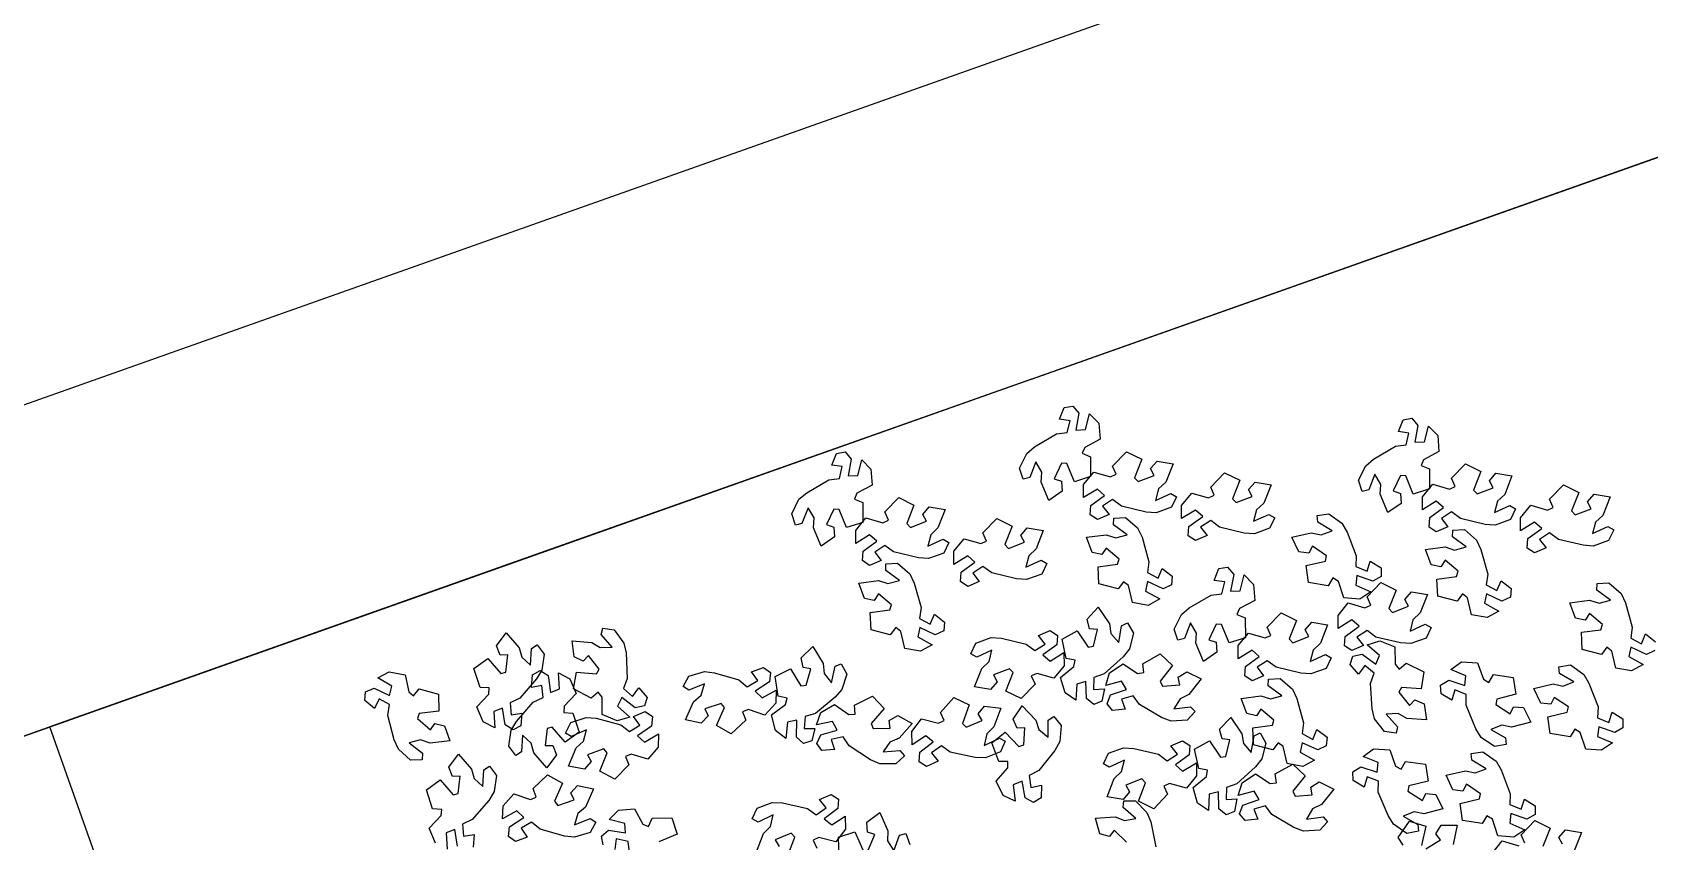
# Model space of a CAD drawing. Header units: centimetres. Extents: x 2004 to 13885, y -3131 to 5891.
# Drawn here: x 9801.2 to 10111.8, y 5309.9 to 5465.3 of the extents above; entities that cross this region are included whole.
import ezdxf

# ---------------------------------------------------------------- set-up
doc = ezdxf.new("R2010")
doc.units = ezdxf.units.CM
doc.layers.add('alberi', color=74, linetype='Continuous')

msp = doc.modelspace()

# ---------------------------------------------------------------- linework, layer by layer
for p, q in [((9115.07, 5151.32), (11115.07, 5859.94)), ((9115.07, 5087.67), (11115.07, 5796.29)), ((9993.03, 5398.74), (10134.42, 5448.83)), ((9993.03, 5398.74), (9521.74, 5231.75)), ((9993.03, 5398.74), (9898.77, 5365.34)), ((9898.77, 5365.34), (9804.52, 5331.94)), ((9851.64, 5348.64), (9380.35, 5181.66))]:
    msp.add_line(p, q)
msp.add_lwpolyline([(10259.66, 5095.36), (10259.66, 5095.36), (9929.75, 4978.47), (9804.52, 5331.94)])
at = {"layer": 'alberi'}
for points in [[(9990.76, 5381.66), (9992.14, 5384.46), (9993.64, 5385.73), (9997.85, 5388.2), (9999.93, 5388.46), (10000.46, 5390.73), (9998.42, 5391.02), (9999.36, 5393.27), (10001.01, 5393.57), (10002.17, 5392.17), (10002.17, 5392.17), (10001.59, 5388.95), (10003.44, 5389.04), (10004.22, 5392.06), (10005.97, 5390.25), (10006.22, 5387.18), (10003.27, 5385.61), (10002.8, 5384.49), (10004.41, 5383.83), (10004.41, 5383.83), (10004.41, 5380), (10001.29, 5379.01), (9999.83, 5382.53), (9998.8, 5382.59), (9997.42, 5379.6), (9998.83, 5379.14), (9998.94, 5377.22), (9996.38, 5375.44), (9994.93, 5378.96), (9995.03, 5380.87), (9993.9, 5382.84), (9992.72, 5379.84), (9991.47, 5379.52)], [(10055.86, 5379.31), (10057.23, 5382.11), (10058.73, 5383.37), (10062.95, 5385.85), (10065.02, 5386.11), (10065.55, 5388.38), (10063.52, 5388.67), (10064.45, 5390.92), (10066.11, 5391.22), (10067.27, 5389.82), (10067.27, 5389.82), (10066.69, 5386.6), (10068.54, 5386.69), (10069.31, 5389.71), (10071.06, 5387.9), (10071.31, 5384.83), (10068.36, 5383.26), (10067.89, 5382.13), (10069.5, 5381.48), (10069.5, 5381.48), (10069.5, 5377.65), (10066.38, 5376.66), (10064.92, 5380.18), (10063.9, 5380.23), (10062.52, 5377.25), (10063.93, 5376.79), (10064.03, 5374.87), (10061.48, 5373.09), (10060.02, 5376.61), (10060.12, 5378.52), (10058.99, 5380.49), (10057.81, 5377.49), (10056.57, 5377.17)], [(9947.03, 5372.85), (9948.4, 5375.66), (9949.9, 5376.92), (9954.12, 5379.39), (9956.19, 5379.65), (9956.72, 5381.92), (9954.69, 5382.22), (9955.62, 5384.46), (9957.28, 5384.76), (9958.43, 5383.36), (9958.43, 5383.36), (9957.86, 5380.14), (9959.71, 5380.23), (9960.48, 5383.25), (9962.23, 5381.44), (9962.48, 5378.37), (9959.53, 5376.8), (9959.06, 5375.68), (9960.67, 5375.02), (9960.67, 5375.02), (9960.67, 5371.19), (9957.55, 5370.21), (9956.09, 5373.72), (9955.07, 5373.78), (9953.68, 5370.79), (9955.1, 5370.33), (9955.2, 5368.41), (9952.65, 5366.64), (9951.19, 5370.15), (9951.29, 5372.06), (9950.16, 5374.03), (9948.98, 5371.03), (9947.73, 5370.71)], [(10019.95, 5374.12), (10017.02, 5373.06), (10015.06, 5373.19), (10010.31, 5374.34), (10008.64, 5375.59), (10006.68, 5374.33), (10007.94, 5372.7), (10005.7, 5371.74), (10004.31, 5372.67), (10004.45, 5374.48), (10004.45, 5374.48), (10007.1, 5376.4), (10005.7, 5377.62), (10003.05, 5375.98), (10003.05, 5378.5), (10005, 5380.89), (10008.22, 5379.96), (10009.33, 5380.45), (10008.63, 5382.04), (10008.63, 5382.04), (10011.29, 5384.79), (10014.22, 5383.33), (10012.83, 5379.79), (10013.53, 5379.04), (10016.6, 5380.23), (10015.9, 5381.54), (10017.16, 5382.99), (10020.23, 5382.49), (10018.83, 5378.95), (10017.43, 5377.65), (10016.88, 5375.45), (10019.81, 5376.79), (10020.93, 5376.15)], [(10038.78, 5370.09), (10035.85, 5369.03), (10033.89, 5369.16), (10029.14, 5370.31), (10027.47, 5371.56), (10025.51, 5370.3), (10026.77, 5368.67), (10024.54, 5367.71), (10023.14, 5368.65), (10023.28, 5370.45), (10023.28, 5370.45), (10025.93, 5372.37), (10024.54, 5373.59), (10021.88, 5371.95), (10021.88, 5374.47), (10023.84, 5376.86), (10027.05, 5375.93), (10028.16, 5376.42), (10027.47, 5378.01), (10027.47, 5378.01), (10030.12, 5380.76), (10033.05, 5379.3), (10031.66, 5375.76), (10032.36, 5375.01), (10035.43, 5376.2), (10034.73, 5377.51), (10035.99, 5378.96), (10039.06, 5378.46), (10037.66, 5374.92), (10036.27, 5373.62), (10035.71, 5371.42), (10038.64, 5372.76), (10039.76, 5372.12)], [(10085.05, 5371.76), (10082.11, 5370.7), (10080.16, 5370.84), (10075.41, 5371.99), (10073.73, 5373.24), (10071.77, 5371.98), (10073.03, 5370.35), (10070.8, 5369.38), (10069.4, 5370.32), (10069.54, 5372.13), (10069.54, 5372.13), (10072.19, 5374.05), (10070.8, 5375.27), (10068.14, 5373.63), (10068.14, 5376.15), (10070.1, 5378.53), (10073.31, 5377.61), (10074.43, 5378.09), (10073.73, 5379.68), (10073.73, 5379.68), (10076.39, 5382.44), (10079.32, 5380.98), (10077.92, 5377.43), (10078.62, 5376.69), (10081.69, 5377.88), (10080.99, 5379.18), (10082.25, 5380.64), (10085.32, 5380.14), (10083.93, 5376.6), (10082.53, 5375.3), (10081.97, 5373.09), (10084.9, 5374.43), (10086.02, 5373.79)], [(10103.88, 5367.73), (10100.94, 5366.67), (10098.99, 5366.81), (10094.24, 5367.96), (10092.56, 5369.21), (10090.61, 5367.95), (10091.87, 5366.32), (10089.63, 5365.36), (10088.23, 5366.29), (10088.37, 5368.1), (10088.37, 5368.1), (10091.03, 5370.02), (10089.63, 5371.24), (10086.98, 5369.6), (10086.98, 5372.12), (10088.93, 5374.5), (10092.14, 5373.58), (10093.26, 5374.06), (10092.56, 5375.66), (10092.56, 5375.66), (10095.22, 5378.41), (10098.15, 5376.95), (10096.75, 5373.41), (10097.45, 5372.66), (10100.52, 5373.85), (10099.82, 5375.15), (10101.08, 5376.61), (10104.16, 5376.11), (10102.76, 5372.57), (10101.36, 5371.27), (10100.81, 5369.06), (10103.74, 5370.41), (10104.86, 5369.77)], [(9976.21, 5365.31), (9973.28, 5364.25), (9971.33, 5364.38), (9966.57, 5365.53), (9964.9, 5366.78), (9962.94, 5365.52), (9964.2, 5363.9), (9961.97, 5362.93), (9960.57, 5363.87), (9960.71, 5365.68), (9960.71, 5365.68), (9963.36, 5367.59), (9961.97, 5368.81), (9959.31, 5367.17), (9959.31, 5369.69), (9961.27, 5372.08), (9964.48, 5371.16), (9965.6, 5371.64), (9964.9, 5373.23), (9964.9, 5373.23), (9967.55, 5375.99), (9970.48, 5374.52), (9969.09, 5370.98), (9969.79, 5370.23), (9972.86, 5371.42), (9972.16, 5372.73), (9973.42, 5374.18), (9976.49, 5373.69), (9975.09, 5370.14), (9973.7, 5368.84), (9973.14, 5366.64), (9976.07, 5367.98), (9977.19, 5367.34)], [(9995.05, 5361.28), (9992.11, 5360.22), (9990.16, 5360.35), (9985.41, 5361.5), (9983.73, 5362.76), (9981.77, 5361.49), (9983.03, 5359.87), (9980.8, 5358.9), (9979.4, 5359.84), (9979.54, 5361.65), (9979.54, 5361.65), (9982.19, 5363.56), (9980.8, 5364.78), (9978.14, 5363.14), (9978.14, 5365.66), (9980.1, 5368.05), (9983.31, 5367.13), (9984.43, 5367.61), (9983.73, 5369.2), (9983.73, 5369.2), (9986.39, 5371.96), (9989.32, 5370.49), (9987.92, 5366.95), (9988.62, 5366.2), (9991.69, 5367.39), (9990.99, 5368.7), (9992.25, 5370.15), (9995.32, 5369.66), (9993.93, 5366.11), (9992.53, 5364.81), (9991.97, 5362.61), (9994.9, 5363.95), (9996.02, 5363.31)], [(10011.09, 5372.18), (10013.44, 5370.14), (10014.28, 5368.36), (10015.58, 5363.65), (10015.3, 5361.58), (10017.36, 5360.48), (10018.17, 5362.37), (10020.1, 5360.89), (10019.96, 5359.22), (10018.31, 5358.46), (10018.31, 5358.46), (10015.35, 5359.84), (10014.96, 5358.03), (10017.68, 5356.51), (10015.48, 5355.28), (10012.45, 5355.83), (10011.69, 5359.09), (10010.73, 5359.83), (10009.68, 5358.44), (10009.68, 5358.44), (10005.97, 5359.42), (10005.83, 5362.69), (10009.6, 5363.2), (10009.92, 5364.18), (10007.38, 5366.28), (10006.58, 5365.03), (10004.7, 5365.43), (10003.64, 5368.35), (10007.41, 5368.85), (10009.23, 5368.27), (10011.42, 5368.85), (10008.83, 5370.76), (10008.84, 5372.05)], [(10050.14, 5372.87), (10052.68, 5371.06), (10053.68, 5369.37), (10055.42, 5364.81), (10055.34, 5362.72), (10057.49, 5361.82), (10058.12, 5363.78), (10060.18, 5362.49), (10060.2, 5360.81), (10058.63, 5359.9), (10058.63, 5359.9), (10055.55, 5360.99), (10055.34, 5359.15), (10058.19, 5357.9), (10056.12, 5356.47), (10053.05, 5356.72), (10051.98, 5359.89), (10050.95, 5360.54), (10050.04, 5359.06), (10050.04, 5359.06), (10046.26, 5359.68), (10045.8, 5362.92), (10049.51, 5363.79), (10049.73, 5364.79), (10047.01, 5366.64), (10046.33, 5365.32), (10044.42, 5365.54), (10043.08, 5368.35), (10046.79, 5369.21), (10048.66, 5368.8), (10050.79, 5369.59), (10048.02, 5371.24), (10047.91, 5372.52)], [(10076.19, 5369.83), (10078.54, 5367.78), (10079.37, 5366.01), (10080.68, 5361.3), (10080.4, 5359.23), (10082.45, 5358.13), (10083.26, 5360.02), (10085.19, 5358.54), (10085.05, 5356.86), (10083.41, 5356.11), (10083.41, 5356.11), (10080.44, 5357.49), (10080.06, 5355.68), (10082.78, 5354.16), (10080.58, 5352.93), (10077.54, 5353.48), (10076.78, 5356.73), (10075.82, 5357.47), (10074.77, 5356.09), (10074.77, 5356.09), (10071.07, 5357.07), (10070.92, 5360.34), (10074.7, 5360.85), (10075.01, 5361.82), (10072.48, 5363.93), (10071.67, 5362.68), (10069.79, 5363.08), (10068.73, 5366), (10072.51, 5366.5), (10074.32, 5365.91), (10076.52, 5366.5), (10073.92, 5368.41), (10073.94, 5369.7)], [(9967.35, 5363.38), (9969.71, 5361.33), (9970.54, 5359.55), (9971.85, 5354.84), (9971.57, 5352.77), (9973.62, 5351.67), (9974.43, 5353.57), (9976.36, 5352.08), (9976.22, 5350.41), (9974.57, 5349.65), (9974.57, 5349.65), (9971.61, 5351.03), (9971.22, 5349.22), (9973.95, 5347.7), (9971.74, 5346.47), (9968.71, 5347.02), (9967.95, 5350.28), (9966.99, 5351.02), (9965.94, 5349.63), (9965.94, 5349.63), (9962.24, 5350.61), (9962.09, 5353.89), (9965.86, 5354.39), (9966.18, 5355.37), (9963.65, 5357.47), (9962.84, 5356.23), (9960.96, 5356.62), (9959.9, 5359.54), (9963.67, 5360.04), (9965.49, 5359.46), (9967.69, 5360.04), (9965.09, 5361.95), (9965.1, 5363.24)], [(10020.47, 5350.72), (10021.84, 5353.52), (10023.34, 5354.78), (10027.56, 5357.25), (10029.63, 5357.52), (10030.16, 5359.79), (10028.13, 5360.08), (10029.06, 5362.33), (10030.72, 5362.62), (10031.88, 5361.23), (10031.88, 5361.23), (10031.3, 5358.01), (10033.15, 5358.1), (10033.92, 5361.12), (10035.67, 5359.31), (10035.92, 5356.23), (10032.97, 5354.67), (10032.5, 5353.54), (10034.11, 5352.89), (10034.11, 5352.89), (10034.12, 5349.06), (10030.99, 5348.07), (10029.53, 5351.59), (10028.51, 5351.64), (10027.13, 5348.65), (10028.54, 5348.2), (10028.64, 5346.28), (10026.09, 5344.5), (10024.63, 5348.02), (10024.73, 5349.93), (10023.6, 5351.9), (10022.43, 5348.9), (10021.18, 5348.58)], [(10068.83, 5349), (10065.9, 5347.93), (10063.94, 5348.06), (10059.19, 5349.2), (10057.51, 5350.45), (10055.56, 5349.19), (10056.82, 5347.56), (10054.59, 5346.59), (10053.19, 5347.52), (10053.32, 5349.33), (10053.32, 5349.33), (10055.97, 5351.26), (10054.57, 5352.47), (10051.92, 5350.83), (10051.92, 5353.35), (10053.87, 5355.74), (10057.08, 5354.82), (10058.2, 5355.31), (10057.49, 5356.9), (10057.49, 5356.9), (10060.14, 5359.66), (10063.08, 5358.2), (10061.69, 5354.66), (10062.39, 5353.91), (10065.46, 5355.1), (10064.76, 5356.41), (10066.02, 5357.87), (10069.09, 5357.38), (10067.7, 5353.83), (10066.3, 5352.53), (10065.75, 5350.32), (10068.68, 5351.67), (10069.8, 5351.03)], [(10012.64, 5349.97), (10011.87, 5346.94), (10010.65, 5345.4), (10007.03, 5342.12), (10005.05, 5341.44), (10004.99, 5339.11), (10007.05, 5339.24), (10006.59, 5336.85), (10005.03, 5336.22), (10003.61, 5337.36), (10003.61, 5337.36), (10003.52, 5340.63), (10001.73, 5340.16), (10001.59, 5337.04), (9999.5, 5338.46), (9998.63, 5341.42), (10001.2, 5343.56), (10001.43, 5344.75), (9999.72, 5345.07), (9999.72, 5345.07), (9998.94, 5348.81), (10001.8, 5350.41), (10003.94, 5347.27), (10004.95, 5347.42), (10005.7, 5350.63), (10004.22, 5350.79), (10003.73, 5352.65), (10005.87, 5354.91), (10008.01, 5351.76), (10008.3, 5349.87), (10009.81, 5348.17), (10010.35, 5351.35), (10011.51, 5351.92)], [(10049.66, 5343.17), (10046.72, 5342.11), (10044.77, 5342.25), (10040.02, 5343.4), (10038.34, 5344.65), (10036.38, 5343.39), (10037.64, 5341.76), (10035.41, 5340.79), (10034.01, 5341.73), (10034.15, 5343.54), (10034.15, 5343.54), (10036.8, 5345.46), (10035.41, 5346.67), (10032.76, 5345.04), (10032.76, 5347.56), (10034.71, 5349.94), (10037.92, 5349.02), (10039.04, 5349.5), (10038.34, 5351.09), (10038.34, 5351.09), (10041, 5353.85), (10043.93, 5352.39), (10042.53, 5348.84), (10043.23, 5348.1), (10046.3, 5349.28), (10045.6, 5350.59), (10046.86, 5352.04), (10049.93, 5351.55), (10048.54, 5348.01), (10047.14, 5346.7), (10046.59, 5344.5), (10049.52, 5345.84), (10050.63, 5345.2)], [(9899.45, 5345.9), (9899.04, 5342.81), (9898.02, 5341.14), (9894.8, 5337.46), (9892.92, 5336.55), (9893.13, 5334.23), (9895.16, 5334.6), (9894.98, 5332.17), (9893.5, 5331.36), (9891.96, 5332.32), (9891.96, 5332.32), (9891.49, 5335.56), (9889.77, 5334.88), (9889.99, 5331.78), (9887.76, 5332.94), (9886.54, 5335.77), (9888.85, 5338.2), (9888.93, 5339.41), (9887.2, 5339.52), (9887.2, 5339.52), (9885.98, 5343.16), (9888.63, 5345.08), (9891.13, 5342.2), (9892.12, 5342.48), (9892.48, 5345.75), (9891, 5345.74), (9890.29, 5347.52), (9892.15, 5350.02), (9894.65, 5347.14), (9895.16, 5345.3), (9896.85, 5343.79), (9897.02, 5347.01), (9898.1, 5347.71)], [(9912.94, 5350.56), (9914.78, 5348.04), (9915.2, 5346.13), (9915.42, 5341.25), (9914.69, 5339.29), (9916.45, 5337.76), (9917.66, 5339.43), (9919.22, 5337.56), (9918.71, 5335.95), (9916.93, 5335.58), (9916.93, 5335.58), (9914.35, 5337.59), (9913.57, 5335.91), (9915.89, 5333.82), (9913.47, 5333.11), (9910.63, 5334.32), (9910.61, 5337.66), (9909.84, 5338.59), (9908.51, 5337.48), (9908.51, 5337.48), (9905.12, 5339.25), (9905.7, 5342.48), (9909.49, 5342.13), (9910.01, 5343.01), (9908.01, 5345.63), (9906.95, 5344.59), (9905.2, 5345.39), (9904.82, 5348.48), (9908.61, 5348.13), (9910.25, 5347.16), (9912.52, 5347.24), (9910.41, 5349.68), (9910.71, 5350.93)], [(9982.38, 5348.02), (9985.31, 5349.09), (9987.27, 5348.96), (9992.02, 5347.82), (9993.7, 5346.58), (9995.66, 5347.85), (9994.39, 5349.47), (9996.62, 5350.44), (9998.02, 5349.51), (9997.89, 5347.7), (9997.89, 5347.7), (9995.24, 5345.78), (9996.64, 5344.56), (9999.29, 5346.21), (9999.3, 5343.69), (9997.35, 5341.3), (9994.14, 5342.21), (9993.02, 5341.72), (9993.73, 5340.13), (9993.73, 5340.13), (9991.08, 5337.37), (9988.15, 5338.82), (9989.53, 5342.37), (9988.83, 5343.12), (9985.76, 5341.92), (9986.46, 5340.61), (9985.21, 5339.15), (9982.14, 5339.64), (9983.52, 5343.18), (9984.91, 5344.49), (9985.46, 5346.7), (9982.54, 5345.35), (9981.41, 5345.98)], [(10060.83, 5331.02), (10058.94, 5333.5), (10058.48, 5335.41), (10058.15, 5340.29), (10058.84, 5342.26), (10057.05, 5343.75), (10055.88, 5342.06), (10054.28, 5343.9), (10054.76, 5345.51), (10056.53, 5345.92), (10056.53, 5345.92), (10059.15, 5343.97), (10059.89, 5345.67), (10057.54, 5347.71), (10059.94, 5348.46), (10062.8, 5347.31), (10062.89, 5343.97), (10063.68, 5343.05), (10064.99, 5344.2), (10064.99, 5344.2), (10068.42, 5342.49), (10067.9, 5339.26), (10064.1, 5339.52), (10063.6, 5338.63), (10065.66, 5336.06), (10066.69, 5337.12), (10068.46, 5336.35), (10068.91, 5333.28), (10065.11, 5333.54), (10063.45, 5334.49), (10061.18, 5334.35), (10063.34, 5331.96), (10063.06, 5330.7)], [(9957.56, 5342.08), (9956.64, 5339.1), (9955.35, 5337.62), (9951.56, 5334.53), (9949.56, 5333.95), (9949.38, 5331.63), (9951.44, 5331.65), (9950.86, 5329.28), (9949.27, 5328.74), (9947.91, 5329.94), (9947.91, 5329.94), (9947.98, 5333.21), (9946.17, 5332.83), (9945.87, 5329.73), (9943.86, 5331.25), (9943.14, 5334.25), (9945.82, 5336.25), (9946.11, 5337.43), (9944.42, 5337.84), (9944.42, 5337.84), (9943.82, 5341.62), (9946.76, 5343.07), (9948.74, 5339.82), (9949.76, 5339.93), (9950.66, 5343.09), (9949.2, 5343.33), (9948.8, 5345.21), (9951.05, 5347.36), (9953.03, 5344.11), (9953.23, 5342.2), (9954.65, 5340.43), (9955.35, 5343.58), (9956.53, 5344.08)], [(10022.96, 5333.22), (10019.85, 5333.05), (10018.02, 5333.75), (10013.8, 5336.23), (10012.57, 5337.92), (10010.32, 5337.28), (10011.06, 5335.36), (10008.64, 5335.08), (10007.57, 5336.38), (10008.23, 5338.07), (10008.23, 5338.07), (10011.33, 5339.14), (10010.35, 5340.71), (10007.33, 5339.91), (10008.06, 5342.32), (10010.63, 5344.04), (10013.43, 5342.22), (10014.64, 5342.36), (10014.43, 5344.08), (10014.43, 5344.08), (10017.78, 5345.95), (10020.16, 5343.7), (10017.79, 5340.71), (10018.24, 5339.79), (10021.53, 5340.04), (10021.24, 5341.49), (10022.87, 5342.52), (10025.66, 5341.15), (10023.3, 5338.17), (10021.58, 5337.33), (10020.41, 5335.38), (10023.6, 5335.81), (10024.49, 5334.88)], [(9873.8, 5325.54), (9871.49, 5327.63), (9870.69, 5329.42), (9869.47, 5334.15), (9869.79, 5336.22), (9867.75, 5337.35), (9866.91, 5335.48), (9865.01, 5336.99), (9865.18, 5338.67), (9866.84, 5339.39), (9866.84, 5339.39), (9869.78, 5337.95), (9870.2, 5339.76), (9867.5, 5341.33), (9869.73, 5342.52), (9872.75, 5341.91), (9873.45, 5338.64), (9874.4, 5337.89), (9875.47, 5339.25), (9875.47, 5339.25), (9879.16, 5338.2), (9879.24, 5334.93), (9875.46, 5334.49), (9875.13, 5333.52), (9877.62, 5331.37), (9878.45, 5332.6), (9880.32, 5332.17), (9881.33, 5329.23), (9877.55, 5328.8), (9875.74, 5329.42), (9873.53, 5328.87), (9876.09, 5326.92), (9876.06, 5325.63)], [(9892.68, 5328.23), (9893.1, 5331.32), (9894.13, 5332.99), (9897.36, 5336.66), (9899.25, 5337.56), (9899.04, 5339.88), (9897.02, 5339.52), (9897.2, 5341.95), (9898.68, 5342.75), (9900.22, 5341.79), (9900.22, 5341.79), (9900.68, 5338.55), (9902.41, 5339.22), (9902.19, 5342.33), (9904.42, 5341.16), (9905.62, 5338.32), (9903.31, 5335.9), (9903.22, 5334.69), (9904.95, 5334.57), (9904.95, 5334.57), (9906.16, 5330.93), (9903.5, 5329.02), (9901.01, 5331.9), (9900.03, 5331.63), (9899.65, 5328.36), (9901.13, 5328.37), (9901.83, 5326.58), (9899.97, 5324.09), (9897.48, 5326.97), (9896.98, 5328.82), (9895.29, 5330.33), (9895.11, 5327.12), (9894.02, 5326.42)], [(9927.25, 5341.65), (9930.23, 5342.57), (9932.17, 5342.35), (9936.87, 5340.98), (9938.48, 5339.65), (9940.49, 5340.82), (9939.31, 5342.5), (9941.59, 5343.36), (9942.94, 5342.36), (9942.72, 5340.56), (9942.72, 5340.56), (9939.98, 5338.77), (9941.32, 5337.49), (9944.04, 5339), (9943.93, 5336.48), (9941.86, 5334.19), (9938.69, 5335.26), (9937.56, 5334.83), (9938.18, 5333.21), (9938.18, 5333.21), (9935.4, 5330.58), (9932.54, 5332.18), (9934.1, 5335.65), (9933.44, 5336.44), (9930.31, 5335.39), (9930.95, 5334.05), (9929.62, 5332.66), (9926.58, 5333.3), (9928.14, 5336.77), (9929.6, 5338.01), (9930.25, 5340.18), (9927.26, 5338.98), (9926.18, 5339.67)], [(10081.99, 5328.16), (10079.41, 5329.91), (10078.37, 5331.58), (10076.51, 5336.1), (10076.54, 5338.19), (10074.37, 5339.03), (10073.79, 5337.05), (10071.7, 5338.29), (10071.63, 5339.98), (10073.18, 5340.93), (10073.18, 5340.93), (10076.29, 5339.91), (10076.45, 5341.75), (10073.57, 5342.94), (10075.61, 5344.42), (10078.69, 5344.24), (10079.83, 5341.1), (10080.87, 5340.48), (10081.75, 5341.98), (10081.75, 5341.98), (10085.54, 5341.45), (10086.08, 5338.22), (10082.4, 5337.26), (10082.2, 5336.26), (10084.97, 5334.47), (10085.61, 5335.8), (10087.53, 5335.64), (10088.93, 5332.86), (10085.25, 5331.91), (10083.37, 5332.28), (10081.26, 5331.43), (10084.07, 5329.85), (10084.21, 5328.57)], [(10096.57, 5343.84), (10099.11, 5342.03), (10100.11, 5340.34), (10101.86, 5335.78), (10101.78, 5333.69), (10103.93, 5332.79), (10104.55, 5334.75), (10106.62, 5333.46), (10106.64, 5331.78), (10105.07, 5330.87), (10105.07, 5330.87), (10101.98, 5331.96), (10101.77, 5330.12), (10104.63, 5328.87), (10102.55, 5327.44), (10099.48, 5327.69), (10098.42, 5330.86), (10097.39, 5331.51), (10096.47, 5330.03), (10096.47, 5330.03), (10092.69, 5330.65), (10092.24, 5333.9), (10095.95, 5334.76), (10096.16, 5335.76), (10093.44, 5337.61), (10092.76, 5336.29), (10090.85, 5336.51), (10089.52, 5339.32), (10093.23, 5340.18), (10095.09, 5339.77), (10097.22, 5340.56), (10094.45, 5342.21), (10094.35, 5343.49)], [(10040.8, 5341.24), (10043.15, 5339.19), (10043.98, 5337.42), (10045.29, 5332.71), (10045.01, 5330.64), (10047.07, 5329.54), (10047.87, 5331.43), (10049.81, 5329.95), (10049.67, 5328.27), (10048.02, 5327.52), (10048.02, 5327.52), (10045.05, 5328.9), (10044.67, 5327.09), (10047.39, 5325.57), (10045.19, 5324.34), (10042.15, 5324.89), (10041.4, 5328.14), (10040.43, 5328.88), (10039.38, 5327.5), (10039.38, 5327.5), (10035.68, 5328.48), (10035.53, 5331.75), (10039.31, 5332.26), (10039.62, 5333.23), (10037.09, 5335.34), (10036.29, 5334.09), (10034.4, 5334.48), (10033.34, 5337.41), (10037.12, 5337.91), (10038.94, 5337.32), (10041.13, 5337.91), (10038.53, 5339.82), (10038.55, 5341.11)], [(9967.03, 5324.83), (9963.91, 5324.83), (9962.12, 5325.62), (9958.04, 5328.31), (9956.88, 5330.05), (9954.61, 5329.52), (9955.25, 5327.57), (9952.82, 5327.41), (9951.82, 5328.77), (9952.57, 5330.42), (9952.57, 5330.42), (9955.71, 5331.33), (9954.81, 5332.95), (9951.76, 5332.31), (9952.61, 5334.68), (9955.25, 5336.26), (9957.97, 5334.31), (9959.18, 5334.38), (9959.06, 5336.12), (9959.06, 5336.12), (9962.49, 5337.81), (9964.76, 5335.44), (9962.24, 5332.58), (9962.65, 5331.64), (9965.94, 5331.72), (9965.73, 5333.19), (9967.4, 5334.13), (9970.13, 5332.62), (9967.61, 5329.76), (9965.86, 5329.01), (9964.59, 5327.12), (9967.8, 5327.39), (9968.64, 5326.41)], [(9987.09, 5327.13), (9984.19, 5325.99), (9982.23, 5326.07), (9977.45, 5327.09), (9975.74, 5328.29), (9973.82, 5326.97), (9975.13, 5325.38), (9972.92, 5324.35), (9971.5, 5325.25), (9971.59, 5327.06), (9971.59, 5327.06), (9974.18, 5329.05), (9972.75, 5330.23), (9970.15, 5328.52), (9970.07, 5331.04), (9971.96, 5333.48), (9975.2, 5332.65), (9976.3, 5333.16), (9975.56, 5334.73), (9975.56, 5334.73), (9978.14, 5337.56), (9981.11, 5336.18), (9979.81, 5332.6), (9980.53, 5331.87), (9983.57, 5333.15), (9982.83, 5334.43), (9984.05, 5335.92), (9987.14, 5335.51), (9985.84, 5331.93), (9984.48, 5330.59), (9983.99, 5328.37), (9986.88, 5329.8), (9988.01, 5329.19)], [(9998.76, 5332.21), (9998.48, 5329.1), (9997.53, 5327.38), (9994.47, 5323.57), (9992.63, 5322.58), (9992.95, 5320.27), (9994.95, 5320.72), (9994.88, 5318.29), (9993.44, 5317.42), (9991.86, 5318.31), (9991.86, 5318.31), (9991.25, 5321.53), (9989.56, 5320.78), (9989.91, 5317.68), (9987.63, 5318.75), (9986.3, 5321.53), (9988.49, 5324.05), (9988.53, 5325.26), (9986.79, 5325.3), (9986.79, 5325.3), (9985.42, 5328.88), (9987.98, 5330.91), (9990.6, 5328.15), (9991.58, 5328.47), (9991.8, 5331.75), (9990.32, 5331.67), (9989.54, 5333.43), (9991.28, 5336), (9993.9, 5333.24), (9994.49, 5331.42), (9996.25, 5329.99), (9996.28, 5333.21), (9997.33, 5333.95)], [(9904.57, 5332.76), (9907.52, 5333.76), (9909.47, 5333.59), (9914.2, 5332.35), (9915.85, 5331.07), (9917.83, 5332.3), (9916.6, 5333.95), (9918.86, 5334.87), (9920.24, 5333.91), (9920.06, 5332.1), (9920.06, 5332.1), (9917.38, 5330.23), (9918.75, 5328.99), (9921.43, 5330.58), (9921.39, 5328.06), (9919.39, 5325.71), (9916.19, 5326.69), (9915.07, 5326.23), (9915.74, 5324.63), (9915.74, 5324.63), (9913.03, 5321.92), (9910.13, 5323.44), (9911.59, 5326.95), (9910.9, 5327.72), (9907.81, 5326.58), (9908.48, 5325.26), (9907.2, 5323.83), (9904.13, 5324.39), (9905.6, 5327.9), (9907.02, 5329.18), (9907.61, 5331.37), (9904.66, 5330.08), (9903.55, 5330.74)], [(10038.08, 5328.82), (10037.3, 5325.79), (10036.09, 5324.25), (10032.47, 5320.97), (10030.49, 5320.29), (10030.43, 5317.96), (10032.49, 5318.09), (10032.03, 5315.7), (10030.47, 5315.07), (10029.05, 5316.21), (10029.05, 5316.21), (10028.96, 5319.48), (10027.17, 5319.01), (10027.02, 5315.89), (10024.94, 5317.31), (10024.07, 5320.27), (10026.64, 5322.41), (10026.87, 5323.6), (10025.16, 5323.92), (10025.16, 5323.92), (10024.38, 5327.66), (10027.23, 5329.26), (10029.38, 5326.12), (10030.39, 5326.27), (10031.14, 5329.48), (10029.66, 5329.64), (10029.17, 5331.5), (10031.31, 5333.76), (10033.45, 5330.61), (10033.74, 5328.72), (10035.25, 5327.03), (10035.79, 5330.2), (10036.95, 5330.77)], [(10007.82, 5326.87), (10010.75, 5327.94), (10012.71, 5327.81), (10017.46, 5326.67), (10019.14, 5325.43), (10021.1, 5326.7), (10019.83, 5328.32), (10022.06, 5329.29), (10023.46, 5328.36), (10023.33, 5326.55), (10023.33, 5326.55), (10020.68, 5324.63), (10022.08, 5323.41), (10024.73, 5325.06), (10024.74, 5322.54), (10022.79, 5320.15), (10019.58, 5321.06), (10018.46, 5320.57), (10019.17, 5318.99), (10019.17, 5318.99), (10016.52, 5316.22), (10013.58, 5317.67), (10014.97, 5321.22), (10014.26, 5321.97), (10011.2, 5320.77), (10011.9, 5319.46), (10010.65, 5318), (10007.57, 5318.49), (10008.96, 5322.03), (10010.35, 5323.34), (10010.9, 5325.55), (10007.97, 5324.2), (10006.85, 5324.83)], [(10065.14, 5311.49), (10062.56, 5313.24), (10061.52, 5314.9), (10059.66, 5319.42), (10059.69, 5321.51), (10057.52, 5322.36), (10056.94, 5320.38), (10054.84, 5321.62), (10054.78, 5323.3), (10056.33, 5324.25), (10056.33, 5324.25), (10059.44, 5323.23), (10059.6, 5325.08), (10056.72, 5326.26), (10058.76, 5327.74), (10061.84, 5327.56), (10062.98, 5324.42), (10064.02, 5323.8), (10064.9, 5325.3), (10064.9, 5325.3), (10068.69, 5324.77), (10069.23, 5321.54), (10065.54, 5320.59), (10065.35, 5319.58), (10068.12, 5317.8), (10068.76, 5319.13), (10070.68, 5318.97), (10072.08, 5316.19), (10068.4, 5315.24), (10066.52, 5315.6), (10064.41, 5314.76), (10067.22, 5313.18), (10067.36, 5311.89)], [(10079.72, 5327.17), (10082.26, 5325.36), (10083.26, 5323.67), (10085, 5319.1), (10084.92, 5317.02), (10087.07, 5316.12), (10087.7, 5318.08), (10089.76, 5316.79), (10089.78, 5315.11), (10088.21, 5314.19), (10088.21, 5314.19), (10085.13, 5315.29), (10084.92, 5313.45), (10087.77, 5312.19), (10085.7, 5310.76), (10082.63, 5311.02), (10081.56, 5314.19), (10080.53, 5314.83), (10079.62, 5313.36), (10079.62, 5313.36), (10075.84, 5313.98), (10075.38, 5317.22), (10079.09, 5318.09), (10079.31, 5319.09), (10076.59, 5320.94), (10075.91, 5319.62), (10074, 5319.84), (10072.66, 5322.65), (10076.37, 5323.5), (10078.24, 5323.09), (10080.37, 5323.89), (10077.6, 5325.54), (10077.49, 5326.82)], [(10048.4, 5312.07), (10045.29, 5311.9), (10043.45, 5312.6), (10039.24, 5315.08), (10038, 5316.77), (10035.76, 5316.13), (10036.5, 5314.21), (10034.08, 5313.93), (10033.01, 5315.23), (10033.67, 5316.92), (10033.67, 5316.92), (10036.77, 5317.99), (10035.79, 5319.56), (10032.77, 5318.76), (10033.5, 5321.17), (10036.07, 5322.89), (10038.87, 5321.07), (10040.08, 5321.21), (10039.87, 5322.93), (10039.87, 5322.93), (10043.22, 5324.8), (10045.6, 5322.55), (10043.23, 5319.56), (10043.68, 5318.64), (10046.97, 5318.89), (10046.68, 5320.34), (10048.31, 5321.37), (10051.1, 5320), (10048.73, 5317.02), (10047.02, 5316.18), (10045.85, 5314.23), (10049.04, 5314.66), (10049.93, 5313.73)], [(9908.3, 5311.67), (9905.32, 5310.74), (9903.37, 5310.96), (9898.68, 5312.32), (9897.06, 5313.64), (9895.05, 5312.46), (9896.23, 5310.78), (9893.96, 5309.91), (9892.6, 5310.91), (9892.82, 5312.71), (9892.82, 5312.71), (9895.55, 5314.51), (9894.21, 5315.79), (9891.49, 5314.27), (9891.6, 5316.79), (9893.66, 5319.08), (9896.83, 5318.02), (9897.96, 5318.46), (9897.33, 5320.08), (9897.33, 5320.08), (9900.11, 5322.72), (9902.97, 5321.13), (9901.42, 5317.65), (9902.09, 5316.87), (9905.21, 5317.93), (9904.57, 5319.26), (9905.89, 5320.66), (9908.94, 5320.03), (9907.39, 5316.55), (9905.93, 5315.31), (9905.28, 5313.14), (9908.27, 5314.35), (9909.36, 5313.66)]]:
    msp.add_lwpolyline(points, close=True, dxfattribs=at)
for points in [[(10112.78, 5346.62), (10111.13, 5345.87), (10111.13, 5345.87), (10108.17, 5347.25), (10107.78, 5345.44), (10110.5, 5343.92), (10108.3, 5342.69), (10105.27, 5343.24), (10104.51, 5346.49), (10103.55, 5347.23), (10102.5, 5345.85), (10102.5, 5345.85), (10098.8, 5346.83), (10098.65, 5350.1), (10102.42, 5350.61), (10102.74, 5351.58), (10100.2, 5353.69), (10099.4, 5352.44), (10097.52, 5352.83), (10096.46, 5355.76), (10100.23, 5356.26), (10102.05, 5355.67), (10104.24, 5356.26), (10101.65, 5358.17), (10101.66, 5359.46), (10103.91, 5359.59), (10106.27, 5357.54), (10107.1, 5355.77), (10108.4, 5351.06), (10108.13, 5348.99), (10110.18, 5347.89), (10110.99, 5349.78), (10112.92, 5348.3)], [(9878.61, 5309.63), (9877.4, 5312.47), (9879.7, 5314.89), (9879.79, 5316.1), (9878.05, 5316.22), (9878.05, 5316.22), (9876.84, 5319.85), (9879.49, 5321.77), (9881.99, 5318.9), (9882.97, 5319.17), (9883.34, 5322.45), (9881.85, 5322.43), (9881.15, 5324.22), (9883, 5326.71), (9885.5, 5323.84), (9886.01, 5322), (9887.71, 5320.49), (9887.87, 5323.71), (9888.96, 5324.4), (9890.31, 5322.6), (9889.89, 5319.51), (9888.87, 5317.83), (9885.65, 5314.15), (9883.77, 5313.25), (9883.98, 5310.93), (9886.01, 5311.29), (9885.83, 5308.86)], [(9940.26, 5307.92), (9941.58, 5311.49), (9942.95, 5312.83), (9943.46, 5315.04), (9940.56, 5313.64), (9939.43, 5314.26), (9940.36, 5316.31), (9943.28, 5317.43), (9945.23, 5317.33), (9950.01, 5316.28), (9951.71, 5315.06), (9953.64, 5316.37), (9952.34, 5317.97), (9954.56, 5318.98), (9955.98, 5318.07), (9955.87, 5316.26), (9955.87, 5316.26), (9953.26, 5314.29), (9954.68, 5313.1), (9957.3, 5314.79), (9957.35, 5312.27), (9955.45, 5309.85), (9952.22, 5310.7), (9951.11, 5310.2), (9951.84, 5308.62)], [(10011.3, 5309.8), (10008.92, 5312.07), (10008.03, 5310.88), (10006.18, 5311.4), (10005.32, 5314.39), (10009.12, 5314.64), (10010.9, 5313.93), (10013.12, 5314.37), (10010.66, 5316.44), (10010.76, 5317.73), (10013.02, 5317.71), (10015.23, 5315.51), (10015.94, 5313.68), (10016.92, 5308.89)], [(9910.77, 5309.29), (9910.46, 5310.94), (9911.85, 5312.11), (9911.85, 5312.11), (9915.08, 5311.56), (9914.97, 5313.41), (9911.94, 5314.16), (9913.74, 5315.92), (9916.81, 5316.2), (9918.4, 5313.26), (9919.53, 5312.8), (9920.18, 5314.41), (9920.18, 5314.41), (9924, 5314.45), (9925.01, 5311.33), (9921.51, 5309.85)], [(9961.68, 5308.28), (9963, 5311.29), (9961.58, 5311.72), (9961.44, 5313.64), (9963.96, 5315.47), (9965.48, 5311.98), (9965.42, 5310.07), (9966.6, 5308.12), (9967.71, 5311.15), (9968.95, 5311.49), (9969.7, 5309.37)], [(9882.82, 5309.02), (9882.34, 5312.25), (9880.62, 5311.58), (9880.84, 5308.47)], [(9946.28, 5307.21), (9947.6, 5310.78), (9946.89, 5311.52), (9943.84, 5310.27), (9944.57, 5308.97)], [(9956.11, 5306.92), (9956.02, 5310.75), (9959.13, 5311.8), (9960.66, 5308.31)], [(10064.41, 5309.25), (10063.46, 5310.71), (10063.46, 5310.71), (10065.64, 5313.86), (10068.76, 5312.89), (10067.96, 5309.17)], [(10068.78, 5308.54), (10071.61, 5310.22), (10070.71, 5311.39), (10071.72, 5313.03), (10074.83, 5313.04), (10074.02, 5309.32)], [(10087.78, 5309.6), (10087.07, 5311.19), (10087.07, 5311.19), (10089.73, 5313.96), (10092.66, 5312.5), (10091.27, 5308.95)], [(10095.04, 5309.4), (10094.34, 5310.71), (10095.6, 5312.16), (10098.67, 5311.68), (10097.28, 5308.13)], [(9915.86, 5307.83), (9915.58, 5309.9), (9913.31, 5310.41), (9913.03, 5308.37)], [(10081.5, 5307.65), (10083.45, 5310.03), (10086.66, 5309.12)]]:
    msp.add_lwpolyline(points, dxfattribs=at)

doc.saveas('drawing.dxf')
